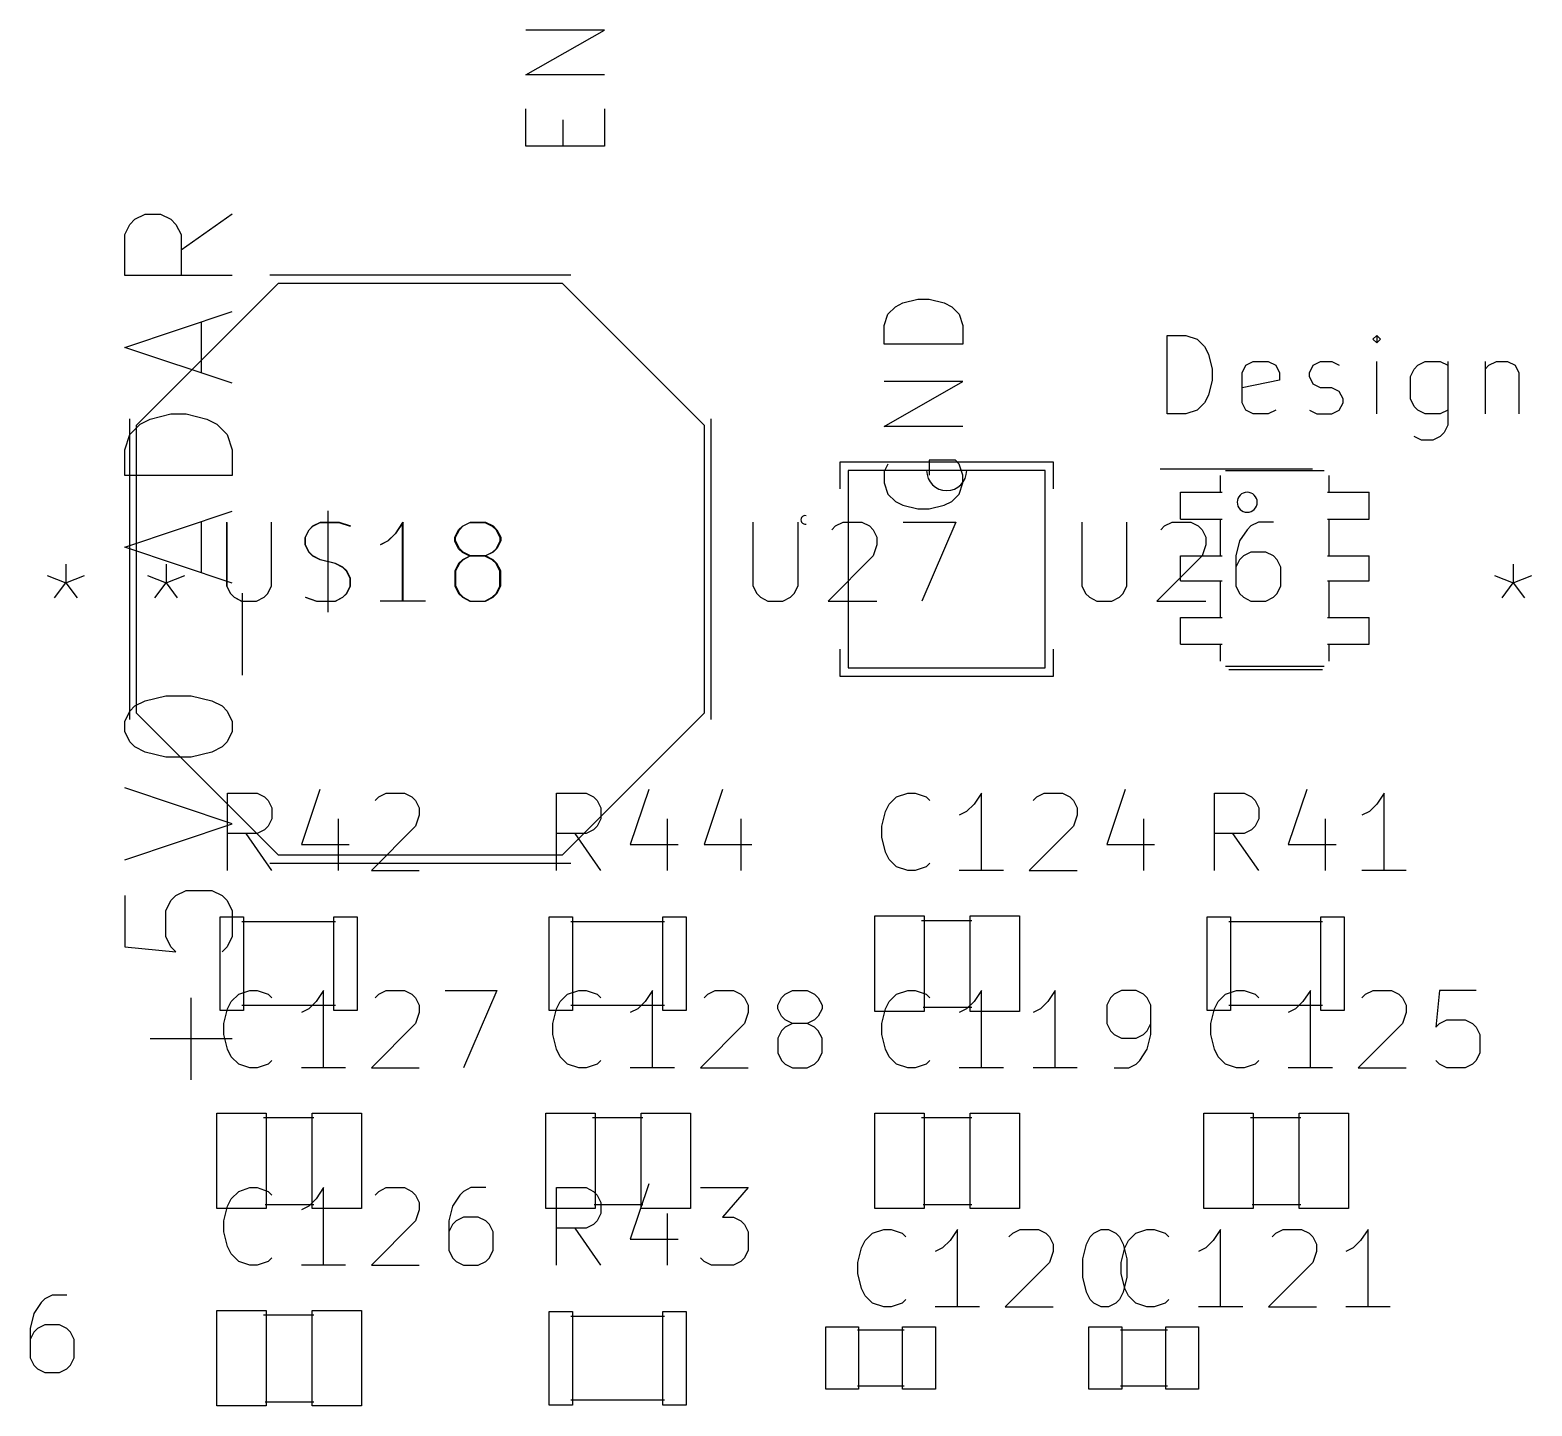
# Model space of a CAD drawing. Header units: millimetres. Extents: x 0 to 280, y 0 to 300.
# Drawn here: x 129.07 to 151.9, y 79.28 to 100.2 of the extents above; entities that cross this region are included whole.
import ezdxf

# ---------------------------------------------------------------- set-up
doc = ezdxf.new("R2010")
doc.units = ezdxf.units.MM
doc.layers.add('F.Fab', color=9, linetype='CONTINUOUS', true_color=0xafafaf)
doc.layers.add('F.Silkscreen', color=41, linetype='CONTINUOUS', true_color=0xf2eda1)

msp = doc.modelspace()

# ---------------------------------------------------------------- linework, layer by layer
at = {"layer": 'F.Fab', "linetype": 'CONTINUOUS'}
for p, q in [((136.601544, 99.513388), (137.797544, 100.196817)), ((137.797544, 100.196817), (136.601544, 100.196817)), ((137.797544, 99.513388), (136.601544, 99.513388)), ((136.601544, 98.431293), (136.601544, 99.000817)), ((137.797544, 99.000817), (137.797544, 98.431293)), ((137.171068, 98.431293), (137.171068, 98.82996)), ((137.797544, 98.431293), (136.601544, 98.431293)), ((130.58455, 97.241232), (130.662444, 97.319125)), ((130.662444, 97.319125), (130.81823, 97.397018)), ((130.81823, 97.397018), (131.05191, 97.397018)), ((131.05191, 97.397018), (131.207697, 97.319125)), ((131.207697, 97.319125), (131.28559, 97.241232)), ((132.142417, 97.397018), (131.363484, 96.851765)), ((130.506657, 97.085445), (130.58455, 97.241232)), ((130.506657, 96.462298), (130.506657, 97.085445)), ((131.28559, 97.241232), (131.363484, 97.085445)), ((131.363484, 97.085445), (131.363484, 96.462298)), ((132.142417, 96.462298), (130.506657, 96.462298)), ((132.841, 96.3434), (130.682, 94.1844)), ((137.159, 96.3434), (132.841, 96.3434)), ((139.318, 94.1844), (137.159, 96.3434)), ((130.506657, 95.371792), (132.142417, 95.917045)), ((142.108496, 95.875959), (142.222401, 95.989864)), ((142.222401, 95.989864), (142.336306, 96.046817)), ((142.336306, 96.046817), (142.564115, 96.103769)), ((142.564115, 96.103769), (142.734972, 96.103769)), ((142.734972, 96.103769), (142.962782, 96.046817)), ((142.962782, 96.046817), (143.076687, 95.989864)), ((143.076687, 95.989864), (143.190592, 95.875959)), ((131.675057, 94.982325), (131.675057, 95.761258)), ((142.051544, 95.705102), (142.108496, 95.875959)), ((142.051544, 95.42034), (142.051544, 95.705102)), ((143.190592, 95.875959), (143.247544, 95.705102)), ((143.247544, 95.705102), (143.247544, 95.42034)), ((132.142417, 94.826538), (130.506657, 95.371792)), ((143.247544, 95.42034), (142.051544, 95.42034)), ((142.051544, 94.167388), (143.247544, 94.850817)), ((143.247544, 94.850817), (142.051544, 94.850817)), ((130.740337, 94.203392), (130.896124, 94.281285)), ((130.896124, 94.281285), (131.207697, 94.359178)), ((131.207697, 94.359178), (131.441377, 94.359178)), ((131.441377, 94.359178), (131.75295, 94.281285)), ((131.75295, 94.281285), (131.908737, 94.203392)), ((130.58455, 94.047605), (130.740337, 94.203392)), ((130.682, 94.1844), (130.682, 89.8156)), ((131.908737, 94.203392), (132.064524, 94.047605)), ((139.318, 89.8156), (139.318, 94.1844)), ((143.247544, 94.167388), (142.051544, 94.167388)), ((130.506657, 93.813925), (130.58455, 94.047605)), ((132.064524, 94.047605), (132.142417, 93.813925)), ((130.506657, 93.424458), (130.506657, 93.813925)), ((132.142417, 93.813925), (132.142417, 93.424458)), ((142.108496, 93.597865), (142.051544, 93.48396)), ((143.133639, 93.654817), (142.734972, 93.654817)), ((142.734972, 93.654817), (142.734972, 93.427007)), ((143.190592, 93.597865), (143.133639, 93.654817)), ((143.247544, 93.427007), (143.190592, 93.597865)), ((132.142417, 93.424458), (130.506657, 93.424458)), ((141.5014, 93.4986), (141.5014, 90.5014)), ((142.6952, 93.4986), (141.5014, 93.4986)), ((142.051544, 93.48396), (142.051544, 93.313103)), ((143.3048, 93.4986), (142.6952, 93.4986)), ((143.247544, 93.313103), (143.247544, 93.427007)), ((144.4986, 93.4986), (143.3048, 93.4986)), ((144.4986, 90.5014), (144.4986, 93.4986)), ((147.1618, 93.1684), (147.1618, 93.4224)), ((147.238, 93.4986), (148.7366, 93.4986)), ((148.8128, 93.1684), (148.8128, 93.4224)), ((142.051544, 93.313103), (142.108496, 93.142246)), ((142.108496, 93.142246), (142.222401, 93.028341)), ((143.076687, 93.028341), (143.190592, 93.142246)), ((143.190592, 93.142246), (143.247544, 93.313103)), ((146.5522, 93.1684), (147.1618, 93.1684)), ((146.5522, 92.762), (146.5522, 93.1684)), ((147.1618, 93.1684), (147.1872, 93.1684)), ((148.7874, 93.1684), (148.8128, 93.1684)), ((148.8128, 93.1684), (149.4224, 93.1684)), ((149.4224, 92.762), (149.4224, 93.1684)), ((142.222401, 93.028341), (142.336306, 92.971388)), ((142.336306, 92.971388), (142.564115, 92.914436)), ((142.564115, 92.914436), (142.734972, 92.914436)), ((142.734972, 92.914436), (142.962782, 92.971388)), ((142.962782, 92.971388), (143.076687, 93.028341)), ((130.506657, 92.333952), (132.142417, 92.879205)), ((131.675057, 91.944485), (131.675057, 92.723418)), ((132.055849, 92.713754), (132.055849, 91.743644)), ((132.057769, 92.708861), (132.057769, 91.742451)), ((132.73994, 91.742451), (132.73994, 92.708861)), ((132.740633, 91.743644), (132.740633, 92.713754)), ((133.365264, 92.652013), (133.478959, 92.708861)), ((133.368352, 92.656689), (133.482482, 92.713754)), ((133.478959, 92.708861), (133.763198, 92.708861)), ((133.482482, 92.713754), (133.767809, 92.713754)), ((133.592655, 92.879404), (133.592655, 91.344518)), ((133.596613, 92.88495), (133.596613, 91.344186)), ((133.763198, 92.708861), (133.93374, 92.652013)), ((133.767809, 92.713754), (133.939005, 92.656689)), ((134.729607, 92.708861), (134.615911, 92.538318)), ((134.73792, 92.713754), (134.623789, 92.542558)), ((134.729607, 91.515061), (134.729607, 92.708861)), ((134.73792, 91.515382), (134.73792, 92.713754)), ((135.639168, 92.652013), (135.752863, 92.708861)), ((135.650966, 92.656689), (135.765096, 92.713754)), ((135.752863, 92.708861), (135.980254, 92.708861)), ((135.765096, 92.713754), (135.993358, 92.713754)), ((135.980254, 92.708861), (136.093949, 92.652013)), ((135.993358, 92.713754), (136.107488, 92.656689)), ((140.055849, 92.713754), (140.055849, 91.743644)), ((140.740633, 91.743644), (140.740633, 92.713754)), ((141.311286, 92.656689), (141.425417, 92.713754)), ((141.425417, 92.713754), (141.710744, 92.713754)), ((141.710744, 92.713754), (141.824874, 92.656689)), ((142.338463, 92.713754), (143.137377, 92.713754)), ((143.137377, 92.713754), (142.623789, 91.515382)), ((145.055849, 92.713754), (145.055849, 91.743644)), ((145.740633, 91.743644), (145.740633, 92.713754)), ((146.311286, 92.656689), (146.425417, 92.713754)), ((146.425417, 92.713754), (146.710744, 92.713754)), ((146.5522, 92.762), (147.1618, 92.762)), ((146.710744, 92.713754), (146.824874, 92.656689)), ((147.1618, 92.762), (147.1872, 92.762)), ((147.1618, 92.2032), (147.1618, 92.762)), ((147.73792, 92.713754), (147.623789, 92.656689)), ((147.966181, 92.713754), (147.73792, 92.713754)), ((148.7874, 92.762), (148.8128, 92.762)), ((148.8128, 92.762), (149.4224, 92.762)), ((148.8128, 92.2032), (148.8128, 92.762)), ((133.251569, 92.48147), (133.308417, 92.595166)), ((133.251569, 92.367775), (133.251569, 92.48147)), ((133.254221, 92.485493), (133.311286, 92.599624)), ((133.254221, 92.371362), (133.254221, 92.485493)), ((133.308417, 92.595166), (133.365264, 92.652013)), ((133.311286, 92.599624), (133.368352, 92.656689)), ((134.615911, 92.538318), (134.502216, 92.424623)), ((134.623789, 92.542558), (134.509659, 92.428428)), ((135.525473, 92.48147), (135.582321, 92.595166)), ((135.525473, 92.424623), (135.525473, 92.48147)), ((135.536835, 92.485493), (135.5939, 92.599624)), ((135.536835, 92.428428), (135.536835, 92.485493)), ((135.582321, 92.595166), (135.639168, 92.652013)), ((135.5939, 92.599624), (135.650966, 92.656689)), ((136.093949, 92.652013), (136.150797, 92.595166)), ((136.107488, 92.656689), (136.164554, 92.599624)), ((136.150797, 92.595166), (136.207644, 92.48147)), ((136.164554, 92.599624), (136.221619, 92.485493)), ((136.207644, 92.48147), (136.207644, 92.424623)), ((136.221619, 92.485493), (136.221619, 92.428428)), ((141.254221, 92.599624), (141.311286, 92.656689)), ((141.824874, 92.656689), (141.88194, 92.599624)), ((141.88194, 92.599624), (141.939005, 92.485493)), ((141.939005, 92.485493), (141.939005, 92.371362)), ((146.254221, 92.599624), (146.311286, 92.656689)), ((146.824874, 92.656689), (146.88194, 92.599624)), ((146.88194, 92.599624), (146.939005, 92.485493)), ((146.939005, 92.485493), (146.939005, 92.371362)), ((147.566724, 92.599624), (147.452593, 92.428428)), ((147.623789, 92.656689), (147.566724, 92.599624)), ((132.142417, 91.788698), (130.506657, 92.333952)), ((133.308417, 92.25408), (133.251569, 92.367775)), ((133.311286, 92.257232), (133.254221, 92.371362)), ((133.365264, 92.197232), (133.308417, 92.25408)), ((133.368352, 92.200166), (133.311286, 92.257232)), ((134.502216, 92.424623), (134.388521, 92.367775)), ((134.509659, 92.428428), (134.395528, 92.371362)), ((135.582321, 92.310928), (135.525473, 92.424623)), ((135.5939, 92.314297), (135.536835, 92.428428)), ((135.639168, 92.25408), (135.582321, 92.310928)), ((135.650966, 92.257232), (135.5939, 92.314297)), ((135.752863, 92.197232), (135.639168, 92.25408)), ((135.765096, 92.200166), (135.650966, 92.257232)), ((136.093949, 92.25408), (135.980254, 92.197232)), ((136.107488, 92.257232), (135.993358, 92.200166)), ((136.150797, 92.310928), (136.093949, 92.25408)), ((136.164554, 92.314297), (136.107488, 92.257232)), ((136.207644, 92.424623), (136.150797, 92.310928)), ((136.221619, 92.428428), (136.164554, 92.314297)), ((141.939005, 92.371362), (141.88194, 92.200166)), ((146.939005, 92.371362), (146.88194, 92.200166)), ((147.452593, 92.428428), (147.395528, 92.200166)), ((147.623789, 92.257232), (147.509659, 92.200166)), ((147.852051, 92.257232), (147.623789, 92.257232)), ((147.966181, 92.200166), (147.852051, 92.257232)), ((131.136111, 92.073861), (131.136111, 91.789623)), ((131.136111, 92.073861), (131.136111, 91.789623)), ((133.478959, 92.140385), (133.365264, 92.197232)), ((133.482482, 92.143101), (133.368352, 92.200166)), ((133.70635, 92.083537), (133.478959, 92.140385)), ((133.710744, 92.086036), (133.482482, 92.143101)), ((133.820045, 92.026689), (133.70635, 92.083537)), ((133.824874, 92.02897), (133.710744, 92.086036)), ((133.876893, 91.969842), (133.820045, 92.026689)), ((133.88194, 91.971905), (133.824874, 92.02897)), ((135.582321, 92.083537), (135.525473, 91.969842)), ((135.5939, 92.086036), (135.536835, 91.971905)), ((135.639168, 92.140385), (135.582321, 92.083537)), ((135.650966, 92.143101), (135.5939, 92.086036)), ((135.752863, 92.197232), (135.639168, 92.140385)), ((135.765096, 92.200166), (135.650966, 92.143101)), ((135.980254, 92.197232), (135.752863, 92.197232)), ((135.993358, 92.200166), (135.765096, 92.200166)), ((136.093949, 92.140385), (135.980254, 92.197232)), ((136.107488, 92.143101), (135.993358, 92.200166)), ((136.150797, 92.083537), (136.093949, 92.140385)), ((136.164554, 92.086036), (136.107488, 92.143101)), ((136.207644, 91.969842), (136.150797, 92.083537)), ((136.221619, 91.971905), (136.164554, 92.086036)), ((141.88194, 92.200166), (141.197156, 91.515382)), ((146.88194, 92.200166), (146.197156, 91.515382)), ((146.5522, 92.2032), (147.1618, 92.2032)), ((146.5522, 91.8222), (146.5522, 92.2032)), ((147.1618, 92.2032), (147.1872, 92.2032)), ((147.395528, 92.200166), (147.395528, 91.743644)), ((147.452593, 92.143101), (147.395528, 92.02897)), ((147.509659, 92.200166), (147.452593, 92.143101)), ((148.023247, 92.143101), (147.966181, 92.200166)), ((148.080312, 92.02897), (148.023247, 92.143101)), ((148.080312, 91.743644), (148.080312, 92.02897)), ((148.7874, 92.2032), (148.8128, 92.2032)), ((148.8128, 92.2032), (149.4224, 92.2032)), ((149.4224, 91.8222), (149.4224, 92.2032)), ((130.851873, 91.903318), (131.136111, 91.789623)), ((130.851873, 91.903318), (131.136111, 91.789623)), ((130.965569, 91.562232), (131.136111, 91.789623)), ((130.965569, 91.562232), (131.136111, 91.789623)), ((131.136111, 91.789623), (131.42035, 91.903318)), ((131.136111, 91.789623), (131.42035, 91.903318)), ((131.136111, 91.789623), (131.306654, 91.562232)), ((131.136111, 91.789623), (131.306654, 91.562232)), ((133.93374, 91.856147), (133.876893, 91.969842)), ((133.939005, 91.857774), (133.88194, 91.971905)), ((133.93374, 91.742451), (133.93374, 91.856147)), ((133.939005, 91.743644), (133.939005, 91.857774)), ((135.525473, 91.969842), (135.525473, 91.742451)), ((135.536835, 91.971905), (135.536835, 91.743644)), ((136.207644, 91.742451), (136.207644, 91.969842)), ((136.221619, 91.743644), (136.221619, 91.971905)), ((146.5522, 91.8222), (147.1618, 91.8222)), ((147.1618, 91.8222), (147.1872, 91.8222)), ((147.1618, 91.2634), (147.1618, 91.8222)), ((148.7874, 91.8222), (148.8128, 91.8222)), ((148.8128, 91.8222), (149.4224, 91.8222)), ((148.8128, 91.2634), (148.8128, 91.8222)), ((132.055849, 91.743644), (132.112915, 91.629513)), ((132.057769, 91.742451), (132.114616, 91.628756)), ((132.112915, 91.629513), (132.16998, 91.572448)), ((132.114616, 91.628756), (132.171464, 91.571909)), ((132.16998, 91.572448), (132.284111, 91.515382)), ((132.171464, 91.571909), (132.285159, 91.515061)), ((132.298204, 90.386619), (132.298204, 91.632912)), ((132.512372, 91.515382), (132.626503, 91.572448)), ((132.51255, 91.515061), (132.626245, 91.571909)), ((132.626245, 91.571909), (132.683092, 91.628756)), ((132.626503, 91.572448), (132.683568, 91.629513)), ((132.683092, 91.628756), (132.73994, 91.742451)), ((132.683568, 91.629513), (132.740633, 91.743644)), ((133.251569, 91.571909), (133.422112, 91.515061)), ((133.254221, 91.572448), (133.425417, 91.515382)), ((133.70635, 91.515061), (133.820045, 91.571909)), ((133.710744, 91.515382), (133.824874, 91.572448)), ((133.820045, 91.571909), (133.876893, 91.628756)), ((133.824874, 91.572448), (133.88194, 91.629513)), ((133.876893, 91.628756), (133.93374, 91.742451)), ((133.88194, 91.629513), (133.939005, 91.743644)), ((135.525473, 91.742451), (135.582321, 91.628756)), ((135.536835, 91.743644), (135.5939, 91.629513)), ((135.582321, 91.628756), (135.639168, 91.571909)), ((135.5939, 91.629513), (135.650966, 91.572448)), ((135.639168, 91.571909), (135.752863, 91.515061)), ((135.650966, 91.572448), (135.765096, 91.515382)), ((135.980254, 91.515061), (136.093949, 91.571909)), ((135.993358, 91.515382), (136.107488, 91.572448)), ((136.093949, 91.571909), (136.150797, 91.628756)), ((136.107488, 91.572448), (136.164554, 91.629513)), ((136.150797, 91.628756), (136.207644, 91.742451)), ((136.164554, 91.629513), (136.221619, 91.743644)), ((140.055849, 91.743644), (140.112915, 91.629513)), ((140.112915, 91.629513), (140.16998, 91.572448)), ((140.16998, 91.572448), (140.284111, 91.515382)), ((140.512372, 91.515382), (140.626503, 91.572448)), ((140.626503, 91.572448), (140.683568, 91.629513)), ((140.683568, 91.629513), (140.740633, 91.743644)), ((145.055849, 91.743644), (145.112915, 91.629513)), ((145.112915, 91.629513), (145.16998, 91.572448)), ((145.16998, 91.572448), (145.284111, 91.515382)), ((145.512372, 91.515382), (145.626503, 91.572448)), ((145.626503, 91.572448), (145.683568, 91.629513)), ((145.683568, 91.629513), (145.740633, 91.743644)), ((147.395528, 91.743644), (147.452593, 91.629513)), ((147.452593, 91.629513), (147.509659, 91.572448)), ((147.509659, 91.572448), (147.623789, 91.515382)), ((147.852051, 91.515382), (147.966181, 91.572448)), ((147.966181, 91.572448), (148.023247, 91.629513)), ((148.023247, 91.629513), (148.080312, 91.743644)), ((132.284111, 91.515382), (132.512372, 91.515382)), ((132.285159, 91.515061), (132.51255, 91.515061)), ((133.422112, 91.515061), (133.70635, 91.515061)), ((133.425417, 91.515382), (133.710744, 91.515382)), ((135.070692, 91.515061), (134.388521, 91.515061)), ((135.080312, 91.515382), (134.395528, 91.515382)), ((135.752863, 91.515061), (135.980254, 91.515061)), ((135.765096, 91.515382), (135.993358, 91.515382)), ((140.284111, 91.515382), (140.512372, 91.515382)), ((141.197156, 91.515382), (141.939005, 91.515382)), ((145.284111, 91.515382), (145.512372, 91.515382)), ((146.197156, 91.515382), (146.939005, 91.515382)), ((147.623789, 91.515382), (147.852051, 91.515382)), ((146.5522, 91.2634), (147.1618, 91.2634)), ((146.5522, 90.857), (146.5522, 91.2634)), ((147.1618, 91.2634), (147.1872, 91.2634)), ((148.7874, 91.2634), (148.8128, 91.2634)), ((148.8128, 91.2634), (149.4224, 91.2634)), ((149.4224, 90.857), (149.4224, 91.2634)), ((146.5522, 90.857), (147.1618, 90.857)), ((147.1618, 90.857), (147.1872, 90.857)), ((147.1618, 90.603), (147.1618, 90.857)), ((148.7874, 90.857), (148.8128, 90.857)), ((148.8128, 90.857), (149.4224, 90.857)), ((148.8128, 90.603), (148.8128, 90.857)), ((141.5014, 90.5014), (144.4986, 90.5014)), ((147.238, 90.5268), (148.7366, 90.5268)), ((130.662444, 89.919258), (130.81823, 89.997152)), ((130.81823, 89.997152), (131.129804, 90.075045)), ((131.129804, 90.075045), (131.51927, 90.075045)), ((131.51927, 90.075045), (131.830844, 89.997152)), ((131.830844, 89.997152), (131.98663, 89.919258)), ((130.506657, 89.685578), (130.58455, 89.841365)), ((130.58455, 89.841365), (130.662444, 89.919258)), ((130.682, 89.8156), (132.841, 87.6566)), ((131.98663, 89.919258), (132.064524, 89.841365)), ((132.064524, 89.841365), (132.142417, 89.685578)), ((137.159, 87.6566), (139.318, 89.8156)), ((130.506657, 89.529792), (130.506657, 89.685578)), ((130.58455, 89.374005), (130.506657, 89.529792)), ((132.142417, 89.529792), (132.064524, 89.374005)), ((132.142417, 89.685578), (132.142417, 89.529792)), ((130.662444, 89.296112), (130.58455, 89.374005)), ((130.81823, 89.218218), (130.662444, 89.296112)), ((131.98663, 89.296112), (131.830844, 89.218218)), ((132.064524, 89.374005), (131.98663, 89.296112)), ((131.129804, 89.140325), (130.81823, 89.218218)), ((131.51927, 89.140325), (131.129804, 89.140325)), ((131.830844, 89.218218), (131.51927, 89.140325)), ((132.142417, 88.127712), (130.506657, 88.672965)), ((130.506657, 87.582458), (132.142417, 88.127712)), ((132.841, 87.6566), (137.159, 87.6566)), ((130.506657, 87.037205), (130.506657, 86.258271)), ((131.207697, 86.959311), (131.28559, 87.037205)), ((131.28559, 87.037205), (131.441377, 87.115098)), ((131.441377, 87.115098), (131.830844, 87.115098)), ((131.830844, 87.115098), (131.98663, 87.037205)), ((131.98663, 87.037205), (132.064524, 86.959311)), ((131.129804, 86.803525), (131.207697, 86.959311)), ((131.129804, 86.414058), (131.129804, 86.803525)), ((132.064524, 86.959311), (132.142417, 86.803525)), ((132.142417, 86.803525), (132.142417, 86.414058)), ((131.9586, 85.2888), (131.9586, 86.7112)), ((131.9586, 86.7112), (132.3142, 86.7112)), ((133.7112, 86.635), (132.2888, 86.635)), ((132.3142, 86.7112), (132.3142, 85.2888)), ((133.6858, 85.2888), (133.6858, 86.7112)), ((133.6858, 86.7112), (134.0414, 86.7112)), ((134.0414, 86.7112), (134.0414, 85.2888)), ((136.9586, 85.2888), (136.9586, 86.7112)), ((136.9586, 86.7112), (137.3142, 86.7112)), ((138.7112, 86.635), (137.2888, 86.635)), ((137.3142, 86.7112), (137.3142, 85.2888)), ((138.6858, 85.2888), (138.6858, 86.7112)), ((138.6858, 86.7112), (139.0414, 86.7112)), ((139.0414, 86.7112), (139.0414, 85.2888)), ((141.9078, 85.2761), (141.9078, 86.7262)), ((141.9078, 86.7262), (142.6579, 86.7262)), ((142.619, 86.66), (143.381, 86.66)), ((142.6579, 86.7262), (142.6579, 85.2761)), ((143.3556, 85.2761), (143.3556, 86.7262)), ((143.3556, 86.7262), (144.1057, 86.7262)), ((144.1057, 86.7262), (144.1057, 85.2761)), ((146.9586, 85.2888), (146.9586, 86.7112)), ((146.9586, 86.7112), (147.3142, 86.7112)), ((148.7112, 86.635), (147.2888, 86.635)), ((147.3142, 86.7112), (147.3142, 85.2888)), ((148.6858, 85.2888), (148.6858, 86.7112)), ((148.6858, 86.7112), (149.0414, 86.7112)), ((149.0414, 86.7112), (149.0414, 85.2888)), ((131.207697, 86.258271), (131.129804, 86.414058)), ((132.142417, 86.414058), (132.064524, 86.258271)), ((130.506657, 86.258271), (131.28559, 86.180378)), ((131.28559, 86.180378), (131.207697, 86.258271)), ((132.064524, 86.258271), (131.98663, 86.180378)), ((131.51927, 84.233044), (131.51927, 85.479338)), ((132.3142, 85.2888), (131.9586, 85.2888)), ((133.7112, 85.365), (132.2888, 85.365)), ((134.0414, 85.2888), (133.6858, 85.2888)), ((137.3142, 85.2888), (136.9586, 85.2888)), ((138.7112, 85.365), (137.2888, 85.365)), ((139.0414, 85.2888), (138.6858, 85.2888)), ((142.6579, 85.2761), (141.9078, 85.2761)), ((142.644, 85.34), (143.381, 85.34)), ((144.1057, 85.2761), (143.3556, 85.2761)), ((147.3142, 85.2888), (146.9586, 85.2888)), ((148.7112, 85.365), (147.2888, 85.365)), ((149.0414, 85.2888), (148.6858, 85.2888)), ((132.142417, 84.856191), (130.896124, 84.856191)), ((131.9078, 82.2761), (131.9078, 83.7262)), ((131.9078, 83.7262), (132.6579, 83.7262)), ((132.619, 83.66), (133.381, 83.66)), ((132.6579, 83.7262), (132.6579, 82.2761)), ((133.3556, 82.2761), (133.3556, 83.7262)), ((133.3556, 83.7262), (134.1057, 83.7262)), ((134.1057, 83.7262), (134.1057, 82.2761)), ((136.9078, 82.2761), (136.9078, 83.7262)), ((136.9078, 83.7262), (137.6579, 83.7262)), ((137.619, 83.66), (138.381, 83.66)), ((137.6579, 83.7262), (137.6579, 82.2761)), ((138.3556, 82.2761), (138.3556, 83.7262)), ((138.3556, 83.7262), (139.1057, 83.7262)), ((139.1057, 83.7262), (139.1057, 82.2761)), ((141.9078, 82.2761), (141.9078, 83.7262)), ((141.9078, 83.7262), (142.6579, 83.7262)), ((142.619, 83.66), (143.381, 83.66)), ((142.6579, 83.7262), (142.6579, 82.2761)), ((143.3556, 82.2761), (143.3556, 83.7262)), ((143.3556, 83.7262), (144.1057, 83.7262)), ((144.1057, 83.7262), (144.1057, 82.2761)), ((146.9078, 82.2761), (146.9078, 83.7262)), ((146.9078, 83.7262), (147.6579, 83.7262)), ((147.619, 83.66), (148.381, 83.66)), ((147.6579, 83.7262), (147.6579, 82.2761)), ((148.3556, 82.2761), (148.3556, 83.7262)), ((148.3556, 83.7262), (149.1057, 83.7262)), ((149.1057, 83.7262), (149.1057, 82.2761)), ((132.6579, 82.2761), (131.9078, 82.2761)), ((132.644, 82.34), (133.381, 82.34)), ((134.1057, 82.2761), (133.3556, 82.2761)), ((137.6579, 82.2761), (136.9078, 82.2761)), ((137.644, 82.34), (138.381, 82.34)), ((139.1057, 82.2761), (138.3556, 82.2761)), ((142.6579, 82.2761), (141.9078, 82.2761)), ((142.644, 82.34), (143.381, 82.34)), ((144.1057, 82.2761), (143.3556, 82.2761)), ((147.6579, 82.2761), (146.9078, 82.2761)), ((147.644, 82.34), (148.381, 82.34)), ((149.1057, 82.2761), (148.3556, 82.2761)), ((131.9078, 79.2761), (131.9078, 80.7262)), ((131.9078, 80.7262), (132.6579, 80.7262)), ((132.619, 80.66), (133.381, 80.66)), ((132.6579, 80.7262), (132.6579, 79.2761)), ((133.3556, 79.2761), (133.3556, 80.7262)), ((133.3556, 80.7262), (134.1057, 80.7262)), ((134.1057, 80.7262), (134.1057, 79.2761)), ((136.9586, 79.2888), (136.9586, 80.7112)), ((136.9586, 80.7112), (137.3142, 80.7112)), ((138.7112, 80.635), (137.2888, 80.635)), ((137.3142, 80.7112), (137.3142, 79.2888)), ((138.6858, 79.2888), (138.6858, 80.7112)), ((138.6858, 80.7112), (139.0414, 80.7112)), ((139.0414, 80.7112), (139.0414, 79.2888)), ((141.1618, 79.5301), (141.1618, 80.4801)), ((141.1618, 80.4801), (141.6619, 80.4801)), ((141.644, 80.432), (142.356, 80.432)), ((141.6619, 80.4801), (141.6619, 79.5301)), ((142.3302, 79.5301), (142.3302, 80.4801)), ((142.3302, 80.4801), (142.8303, 80.4801)), ((142.8303, 80.4801), (142.8303, 79.5301)), ((145.1618, 79.5301), (145.1618, 80.4801)), ((145.1618, 80.4801), (145.6619, 80.4801)), ((145.644, 80.432), (146.356, 80.432)), ((145.6619, 80.4801), (145.6619, 79.5301)), ((146.3302, 79.5301), (146.3302, 80.4801)), ((146.3302, 80.4801), (146.8303, 80.4801)), ((146.8303, 80.4801), (146.8303, 79.5301)), ((141.6619, 79.5301), (141.1618, 79.5301)), ((141.644, 79.581), (142.356, 79.581)), ((142.8303, 79.5301), (142.3302, 79.5301)), ((145.6619, 79.5301), (145.1618, 79.5301)), ((145.644, 79.581), (146.356, 79.581)), ((146.8303, 79.5301), (146.3302, 79.5301)), ((132.6579, 79.2761), (131.9078, 79.2761)), ((132.644, 79.34), (133.381, 79.34)), ((134.1057, 79.2761), (133.3556, 79.2761)), ((137.3142, 79.2888), (136.9586, 79.2888)), ((138.7112, 79.365), (137.2888, 79.365)), ((139.0414, 79.2888), (138.6858, 79.2888))]:
    msp.add_line(p, q, dxfattribs=at)
at = {"layer": 'F.Fab'}
for centre, radius, start, end in [((143, 93.4986), 0.3048, -180, 0), ((147.5682, 93.016), 0.1524, 0, 180), ((147.5682, 93.016), 0.1524, -180, 0)]:
    msp.add_arc(centre, radius, start, end, dxfattribs=at)
at = {"layer": 'F.Silkscreen', "linetype": 'CONTINUOUS'}
for p, q in [((137.286, 96.4704), (132.714, 96.4704)), ((146.353169, 94.359861), (146.353169, 95.553661)), ((146.353169, 95.553661), (146.637407, 95.553661)), ((146.637407, 95.553661), (146.80795, 95.496813)), ((146.80795, 95.496813), (146.921645, 95.383118)), ((149.536636, 95.553661), (149.479788, 95.496813)), ((149.479788, 95.496813), (149.536636, 95.439966)), ((149.593483, 95.496813), (149.536636, 95.553661)), ((149.536636, 95.553661), (149.536636, 95.439966)), ((149.536636, 95.439966), (149.593483, 95.496813)), ((146.921645, 95.383118), (146.978492, 95.269423)), ((146.978492, 95.269423), (147.03534, 95.042032)), ((147.03534, 95.042032), (147.03534, 94.871489)), ((147.490121, 94.985185), (147.546969, 95.09888)), ((147.490121, 94.530404), (147.490121, 94.985185)), ((147.546969, 95.09888), (147.660664, 95.155728)), ((147.660664, 95.155728), (147.888054, 95.155728)), ((147.888054, 95.155728), (148.00175, 95.09888)), ((148.00175, 95.09888), (148.058597, 94.985185)), ((148.058597, 94.985185), (148.058597, 94.871489)), ((148.513378, 94.985185), (148.570226, 95.09888)), ((148.513378, 94.928337), (148.513378, 94.985185)), ((148.570226, 95.09888), (148.683921, 95.155728)), ((148.683921, 95.155728), (148.854464, 95.155728)), ((148.854464, 95.155728), (148.968159, 95.09888)), ((149.536636, 94.359861), (149.536636, 95.155728)), ((150.048264, 94.928337), (150.105112, 95.042032)), ((150.105112, 95.042032), (150.161959, 95.09888)), ((150.161959, 95.09888), (150.275654, 95.155728)), ((150.275654, 95.155728), (150.503045, 95.155728)), ((150.503045, 95.155728), (150.61674, 95.09888)), ((150.61674, 95.155728), (150.61674, 94.189318)), ((151.185217, 95.155728), (151.185217, 94.359861)), ((151.185217, 95.042032), (151.242064, 95.09888)), ((151.242064, 95.09888), (151.355759, 95.155728)), ((151.355759, 95.155728), (151.526302, 95.155728)), ((151.526302, 95.155728), (151.639998, 95.09888)), ((151.639998, 95.09888), (151.696845, 94.985185)), ((151.696845, 94.985185), (151.696845, 94.359861)), ((147.03534, 94.871489), (146.978492, 94.644099)), ((148.058597, 94.871489), (147.490121, 94.757794)), ((148.570226, 94.814642), (148.513378, 94.928337)), ((148.683921, 94.757794), (148.570226, 94.814642)), ((148.854464, 94.757794), (148.683921, 94.757794)), ((148.968159, 94.700947), (148.854464, 94.757794)), ((150.048264, 94.587251), (150.048264, 94.928337)), ((146.921645, 94.530404), (146.80795, 94.416709)), ((146.978492, 94.644099), (146.921645, 94.530404)), ((147.546969, 94.416709), (147.490121, 94.530404)), ((149.025007, 94.587251), (148.968159, 94.700947)), ((148.968159, 94.416709), (149.025007, 94.530404)), ((149.025007, 94.530404), (149.025007, 94.587251)), ((150.105112, 94.473556), (150.048264, 94.587251)), ((130.5804, 94.286), (130.5804, 89.714)), ((139.4196, 89.714), (139.4196, 94.286)), ((146.637407, 94.359861), (146.353169, 94.359861)), ((146.80795, 94.416709), (146.637407, 94.359861)), ((147.660664, 94.359861), (147.546969, 94.416709)), ((147.888054, 94.359861), (147.660664, 94.359861)), ((148.00175, 94.416709), (147.888054, 94.359861)), ((148.513378, 94.416709), (148.627073, 94.359861)), ((148.627073, 94.359861), (148.854464, 94.359861)), ((148.854464, 94.359861), (148.968159, 94.416709)), ((150.161959, 94.416709), (150.105112, 94.473556)), ((150.275654, 94.359861), (150.161959, 94.416709)), ((150.503045, 94.359861), (150.275654, 94.359861)), ((150.61674, 94.416709), (150.503045, 94.359861)), ((150.559893, 94.075623), (150.503045, 94.018775)), ((150.61674, 94.189318), (150.559893, 94.075623)), ((150.218807, 93.961928), (150.105112, 94.018775)), ((150.38935, 93.961928), (150.218807, 93.961928)), ((150.503045, 94.018775), (150.38935, 93.961928)), ((141.3744, 93.6256), (141.3744, 93.2192)), ((144.6256, 93.6256), (141.3744, 93.6256)), ((144.6256, 93.2192), (144.6256, 93.6256)), ((146.2474, 93.524), (148.5588, 93.524)), ((129.612111, 92.073861), (129.612111, 91.789623)), ((129.612111, 92.073861), (129.612111, 91.789623)), ((151.612111, 92.073861), (151.612111, 91.789623)), ((151.612111, 92.073861), (151.612111, 91.789623)), ((129.327873, 91.903318), (129.612111, 91.789623)), ((129.327873, 91.903318), (129.612111, 91.789623)), ((129.441569, 91.562232), (129.612111, 91.789623)), ((129.441569, 91.562232), (129.612111, 91.789623)), ((129.612111, 91.789623), (129.89635, 91.903318)), ((129.612111, 91.789623), (129.89635, 91.903318)), ((129.612111, 91.789623), (129.782654, 91.562232)), ((129.612111, 91.789623), (129.782654, 91.562232)), ((151.327873, 91.903318), (151.612111, 91.789623)), ((151.327873, 91.903318), (151.612111, 91.789623)), ((151.441569, 91.562232), (151.612111, 91.789623)), ((151.441569, 91.562232), (151.612111, 91.789623)), ((151.612111, 91.789623), (151.89635, 91.903318)), ((151.612111, 91.789623), (151.89635, 91.903318)), ((151.612111, 91.789623), (151.782654, 91.562232)), ((151.612111, 91.789623), (151.782654, 91.562232)), ((141.3744, 90.7808), (141.3744, 90.3744)), ((144.6256, 90.3744), (144.6256, 90.7808)), ((147.2888, 90.476), (148.7112, 90.476)), ((141.3744, 90.3744), (144.6256, 90.3744)), ((132.071619, 87.418844), (132.071619, 88.595372)), ((132.071619, 88.595372), (132.51982, 88.595372)), ((132.51982, 88.595372), (132.631871, 88.539347)), ((133.472248, 88.651398), (133.192122, 87.81102)), ((134.36865, 88.539347), (134.480701, 88.595372)), ((134.480701, 88.595372), (134.760826, 88.595372)), ((134.760826, 88.595372), (134.872877, 88.539347)), ((137.071619, 87.418844), (137.071619, 88.595372)), ((137.071619, 88.595372), (137.51982, 88.595372)), ((137.51982, 88.595372), (137.631871, 88.539347)), ((138.472248, 88.651398), (138.192122, 87.81102)), ((139.592751, 88.651398), (139.312625, 87.81102)), ((142.239695, 88.539347), (142.40777, 88.595372)), ((142.40777, 88.595372), (142.51982, 88.595372)), ((142.51982, 88.595372), (142.687896, 88.539347)), ((143.528273, 88.595372), (143.416223, 88.427297)), ((143.528273, 87.418844), (143.528273, 88.595372)), ((144.36865, 88.539347), (144.480701, 88.595372)), ((144.480701, 88.595372), (144.760826, 88.595372)), ((144.760826, 88.595372), (144.872877, 88.539347)), ((145.713254, 88.651398), (145.433128, 87.81102)), ((147.071619, 87.418844), (147.071619, 88.595372)), ((147.071619, 88.595372), (147.51982, 88.595372)), ((147.51982, 88.595372), (147.631871, 88.539347)), ((148.472248, 88.651398), (148.192122, 87.81102)), ((149.648776, 88.595372), (149.536726, 88.427297)), ((149.648776, 87.418844), (149.648776, 88.595372)), ((132.631871, 88.539347), (132.687896, 88.483322)), ((132.687896, 88.483322), (132.743921, 88.371272)), ((132.743921, 88.371272), (132.743921, 88.203196)), ((134.312625, 88.483322), (134.36865, 88.539347)), ((134.872877, 88.539347), (134.928902, 88.483322)), ((134.928902, 88.483322), (134.984927, 88.371272)), ((134.984927, 88.371272), (134.984927, 88.259222)), ((137.631871, 88.539347), (137.687896, 88.483322)), ((137.687896, 88.483322), (137.743921, 88.371272)), ((137.743921, 88.371272), (137.743921, 88.203196)), ((142.071619, 88.315247), (142.127644, 88.427297)), ((142.127644, 88.427297), (142.239695, 88.539347)), ((142.687896, 88.539347), (142.743921, 88.483322)), ((143.416223, 88.427297), (143.304172, 88.315247)), ((144.312625, 88.483322), (144.36865, 88.539347)), ((144.872877, 88.539347), (144.928902, 88.483322)), ((144.928902, 88.483322), (144.984927, 88.371272)), ((144.984927, 88.371272), (144.984927, 88.259222)), ((147.631871, 88.539347), (147.687896, 88.483322)), ((147.687896, 88.483322), (147.743921, 88.371272)), ((147.743921, 88.371272), (147.743921, 88.203196)), ((149.536726, 88.427297), (149.424675, 88.315247)), ((132.743921, 88.203196), (132.687896, 88.091146)), ((133.752374, 88.203196), (133.752374, 87.418844)), ((134.984927, 88.259222), (134.928902, 88.091146)), ((137.743921, 88.203196), (137.687896, 88.091146)), ((138.752374, 88.203196), (138.752374, 87.418844)), ((139.872877, 88.203196), (139.872877, 87.418844)), ((142.015594, 88.091146), (142.071619, 88.315247)), ((143.304172, 88.315247), (143.192122, 88.259222)), ((144.984927, 88.259222), (144.928902, 88.091146)), ((145.99338, 88.203196), (145.99338, 87.418844)), ((147.743921, 88.203196), (147.687896, 88.091146)), ((148.752374, 88.203196), (148.752374, 87.418844)), ((149.424675, 88.315247), (149.312625, 88.259222)), ((132.51982, 87.979096), (132.071619, 87.979096)), ((132.743921, 87.418844), (132.351745, 87.979096)), ((132.631871, 88.035121), (132.51982, 87.979096)), ((132.687896, 88.091146), (132.631871, 88.035121)), ((134.928902, 88.091146), (134.2566, 87.418844)), ((137.51982, 87.979096), (137.071619, 87.979096)), ((137.743921, 87.418844), (137.351745, 87.979096)), ((137.631871, 88.035121), (137.51982, 87.979096)), ((137.687896, 88.091146), (137.631871, 88.035121)), ((142.015594, 87.923071), (142.015594, 88.091146)), ((142.071619, 87.69897), (142.015594, 87.923071)), ((144.928902, 88.091146), (144.2566, 87.418844)), ((147.51982, 87.979096), (147.071619, 87.979096)), ((147.743921, 87.418844), (147.351745, 87.979096)), ((147.631871, 88.035121), (147.51982, 87.979096)), ((147.687896, 88.091146), (147.631871, 88.035121)), ((133.192122, 87.81102), (133.920449, 87.81102)), ((138.192122, 87.81102), (138.920449, 87.81102)), ((139.312625, 87.81102), (140.040952, 87.81102)), ((142.127644, 87.58692), (142.071619, 87.69897)), ((145.433128, 87.81102), (146.161455, 87.81102)), ((148.192122, 87.81102), (148.920449, 87.81102)), ((132.714, 87.5296), (137.286, 87.5296)), ((142.239695, 87.47487), (142.127644, 87.58692)), ((142.40777, 87.418844), (142.239695, 87.47487)), ((142.687896, 87.47487), (142.51982, 87.418844)), ((142.743921, 87.530895), (142.687896, 87.47487)), ((134.2566, 87.418844), (134.984927, 87.418844)), ((142.51982, 87.418844), (142.40777, 87.418844)), ((143.864424, 87.418844), (143.192122, 87.418844)), ((144.2566, 87.418844), (144.984927, 87.418844)), ((149.984927, 87.418844), (149.312625, 87.418844)), ((132.071619, 85.315247), (132.127644, 85.427297)), ((132.127644, 85.427297), (132.239695, 85.539347)), ((132.239695, 85.539347), (132.40777, 85.595372)), ((132.40777, 85.595372), (132.51982, 85.595372)), ((132.51982, 85.595372), (132.687896, 85.539347)), ((132.687896, 85.539347), (132.743921, 85.483322)), ((133.416223, 85.427297), (133.304172, 85.315247)), ((133.528273, 85.595372), (133.416223, 85.427297)), ((133.528273, 84.418844), (133.528273, 85.595372)), ((134.312625, 85.483322), (134.36865, 85.539347)), ((134.36865, 85.539347), (134.480701, 85.595372)), ((134.480701, 85.595372), (134.760826, 85.595372)), ((134.760826, 85.595372), (134.872877, 85.539347)), ((134.872877, 85.539347), (134.928902, 85.483322)), ((134.928902, 85.483322), (134.984927, 85.371272)), ((135.377103, 85.595372), (136.161455, 85.595372)), ((136.161455, 85.595372), (135.657229, 84.418844)), ((137.071619, 85.315247), (137.127644, 85.427297)), ((137.127644, 85.427297), (137.239695, 85.539347)), ((137.239695, 85.539347), (137.40777, 85.595372)), ((137.40777, 85.595372), (137.51982, 85.595372)), ((137.51982, 85.595372), (137.687896, 85.539347)), ((137.687896, 85.539347), (137.743921, 85.483322)), ((138.416223, 85.427297), (138.304172, 85.315247)), ((138.528273, 85.595372), (138.416223, 85.427297)), ((138.528273, 84.418844), (138.528273, 85.595372)), ((139.312625, 85.483322), (139.36865, 85.539347)), ((139.36865, 85.539347), (139.480701, 85.595372)), ((139.480701, 85.595372), (139.760826, 85.595372)), ((139.760826, 85.595372), (139.872877, 85.539347)), ((139.872877, 85.539347), (139.928902, 85.483322)), ((139.928902, 85.483322), (139.984927, 85.371272)), ((140.433128, 85.371272), (140.489153, 85.483322)), ((140.489153, 85.483322), (140.545178, 85.539347)), ((140.545178, 85.539347), (140.657229, 85.595372)), ((140.657229, 85.595372), (140.881329, 85.595372)), ((140.881329, 85.595372), (140.99338, 85.539347)), ((140.99338, 85.539347), (141.049405, 85.483322)), ((141.049405, 85.483322), (141.10543, 85.371272)), ((142.071619, 85.315247), (142.127644, 85.427297)), ((142.127644, 85.427297), (142.239695, 85.539347)), ((142.239695, 85.539347), (142.40777, 85.595372)), ((142.40777, 85.595372), (142.51982, 85.595372)), ((142.51982, 85.595372), (142.687896, 85.539347)), ((142.687896, 85.539347), (142.743921, 85.483322)), ((143.416223, 85.427297), (143.304172, 85.315247)), ((143.528273, 85.595372), (143.416223, 85.427297)), ((143.528273, 84.418844), (143.528273, 85.595372)), ((144.536726, 85.427297), (144.424675, 85.315247)), ((144.648776, 85.595372), (144.536726, 85.427297)), ((144.648776, 84.418844), (144.648776, 85.595372)), ((145.489153, 85.483322), (145.433128, 85.371272)), ((145.545178, 85.539347), (145.489153, 85.483322)), ((145.657229, 85.595372), (145.545178, 85.539347)), ((145.881329, 85.595372), (145.657229, 85.595372)), ((145.99338, 85.539347), (145.881329, 85.595372)), ((146.049405, 85.483322), (145.99338, 85.539347)), ((146.10543, 85.371272), (146.049405, 85.483322)), ((147.071619, 85.315247), (147.127644, 85.427297)), ((147.127644, 85.427297), (147.239695, 85.539347)), ((147.239695, 85.539347), (147.40777, 85.595372)), ((147.40777, 85.595372), (147.51982, 85.595372)), ((147.51982, 85.595372), (147.687896, 85.539347)), ((147.687896, 85.539347), (147.743921, 85.483322)), ((148.416223, 85.427297), (148.304172, 85.315247)), ((148.528273, 85.595372), (148.416223, 85.427297)), ((148.528273, 84.418844), (148.528273, 85.595372)), ((149.312625, 85.483322), (149.36865, 85.539347)), ((149.36865, 85.539347), (149.480701, 85.595372)), ((149.480701, 85.595372), (149.760826, 85.595372)), ((149.760826, 85.595372), (149.872877, 85.539347)), ((149.872877, 85.539347), (149.928902, 85.483322)), ((149.928902, 85.483322), (149.984927, 85.371272)), ((150.489153, 85.595372), (150.433128, 85.035121)), ((151.049405, 85.595372), (150.489153, 85.595372)), ((132.015594, 85.091146), (132.071619, 85.315247)), ((133.304172, 85.315247), (133.192122, 85.259222)), ((134.984927, 85.259222), (134.928902, 85.091146)), ((134.984927, 85.371272), (134.984927, 85.259222)), ((137.015594, 85.091146), (137.071619, 85.315247)), ((138.304172, 85.315247), (138.192122, 85.259222)), ((139.984927, 85.259222), (139.928902, 85.091146)), ((139.984927, 85.371272), (139.984927, 85.259222)), ((140.433128, 85.315247), (140.433128, 85.371272)), ((140.489153, 85.203196), (140.433128, 85.315247)), ((140.545178, 85.147171), (140.489153, 85.203196)), ((141.049405, 85.203196), (140.99338, 85.147171)), ((141.10543, 85.315247), (141.049405, 85.203196)), ((141.10543, 85.371272), (141.10543, 85.315247)), ((142.015594, 85.091146), (142.071619, 85.315247)), ((143.304172, 85.315247), (143.192122, 85.259222)), ((144.424675, 85.315247), (144.312625, 85.259222)), ((145.433128, 85.371272), (145.433128, 85.091146)), ((146.10543, 84.923071), (146.10543, 85.371272)), ((147.015594, 85.091146), (147.071619, 85.315247)), ((148.304172, 85.315247), (148.192122, 85.259222)), ((149.984927, 85.259222), (149.928902, 85.091146)), ((149.984927, 85.371272), (149.984927, 85.259222)), ((132.015594, 84.923071), (132.015594, 85.091146)), ((132.071619, 84.69897), (132.015594, 84.923071)), ((134.928902, 85.091146), (134.2566, 84.418844)), ((137.015594, 84.923071), (137.015594, 85.091146)), ((137.071619, 84.69897), (137.015594, 84.923071)), ((139.928902, 85.091146), (139.2566, 84.418844)), ((140.489153, 84.979096), (140.433128, 84.867046)), ((140.545178, 85.035121), (140.489153, 84.979096)), ((140.657229, 85.091146), (140.545178, 85.147171)), ((140.657229, 85.091146), (140.545178, 85.035121)), ((140.881329, 85.091146), (140.657229, 85.091146)), ((140.99338, 85.147171), (140.881329, 85.091146)), ((140.99338, 85.035121), (140.881329, 85.091146)), ((141.049405, 84.979096), (140.99338, 85.035121)), ((141.10543, 84.867046), (141.049405, 84.979096)), ((142.015594, 84.923071), (142.015594, 85.091146)), ((142.071619, 84.69897), (142.015594, 84.923071)), ((145.433128, 85.091146), (145.489153, 84.979096)), ((145.489153, 84.979096), (145.545178, 84.923071)), ((145.545178, 84.923071), (145.657229, 84.867046)), ((145.881329, 84.867046), (145.99338, 84.923071)), ((145.99338, 84.923071), (146.049405, 84.979096)), ((146.049405, 84.979096), (146.10543, 85.091146)), ((146.049405, 84.69897), (146.10543, 84.923071)), ((147.015594, 84.923071), (147.015594, 85.091146)), ((147.071619, 84.69897), (147.015594, 84.923071)), ((149.928902, 85.091146), (149.2566, 84.418844)), ((150.433128, 85.035121), (150.489153, 85.091146)), ((150.489153, 85.091146), (150.601204, 85.147171)), ((150.601204, 85.147171), (150.881329, 85.147171)), ((150.881329, 85.147171), (150.99338, 85.091146)), ((150.99338, 85.091146), (151.049405, 85.035121)), ((151.049405, 85.035121), (151.10543, 84.923071)), ((151.10543, 84.923071), (151.10543, 84.642945)), ((132.127644, 84.58692), (132.071619, 84.69897)), ((137.127644, 84.58692), (137.071619, 84.69897)), ((140.433128, 84.867046), (140.433128, 84.642945)), ((141.10543, 84.642945), (141.10543, 84.867046)), ((142.127644, 84.58692), (142.071619, 84.69897)), ((145.657229, 84.867046), (145.881329, 84.867046)), ((145.937354, 84.530895), (146.049405, 84.69897)), ((147.127644, 84.58692), (147.071619, 84.69897)), ((132.239695, 84.47487), (132.127644, 84.58692)), ((132.40777, 84.418844), (132.239695, 84.47487)), ((132.687896, 84.47487), (132.51982, 84.418844)), ((132.743921, 84.530895), (132.687896, 84.47487)), ((137.239695, 84.47487), (137.127644, 84.58692)), ((137.40777, 84.418844), (137.239695, 84.47487)), ((137.687896, 84.47487), (137.51982, 84.418844)), ((137.743921, 84.530895), (137.687896, 84.47487)), ((140.433128, 84.642945), (140.489153, 84.530895)), ((140.489153, 84.530895), (140.545178, 84.47487)), ((140.545178, 84.47487), (140.657229, 84.418844)), ((140.881329, 84.418844), (140.99338, 84.47487)), ((140.99338, 84.47487), (141.049405, 84.530895)), ((141.049405, 84.530895), (141.10543, 84.642945)), ((142.239695, 84.47487), (142.127644, 84.58692)), ((142.40777, 84.418844), (142.239695, 84.47487)), ((142.687896, 84.47487), (142.51982, 84.418844)), ((142.743921, 84.530895), (142.687896, 84.47487)), ((145.769279, 84.418844), (145.881329, 84.47487)), ((145.881329, 84.47487), (145.937354, 84.530895)), ((147.239695, 84.47487), (147.127644, 84.58692)), ((147.40777, 84.418844), (147.239695, 84.47487)), ((147.687896, 84.47487), (147.51982, 84.418844)), ((147.743921, 84.530895), (147.687896, 84.47487)), ((150.489153, 84.47487), (150.433128, 84.530895)), ((150.601204, 84.418844), (150.489153, 84.47487)), ((150.99338, 84.47487), (150.881329, 84.418844)), ((151.049405, 84.530895), (150.99338, 84.47487)), ((151.10543, 84.642945), (151.049405, 84.530895)), ((132.51982, 84.418844), (132.40777, 84.418844)), ((133.864424, 84.418844), (133.192122, 84.418844)), ((134.2566, 84.418844), (134.984927, 84.418844)), ((137.51982, 84.418844), (137.40777, 84.418844)), ((138.864424, 84.418844), (138.192122, 84.418844)), ((139.2566, 84.418844), (139.984927, 84.418844)), ((140.657229, 84.418844), (140.881329, 84.418844)), ((142.51982, 84.418844), (142.40777, 84.418844)), ((143.864424, 84.418844), (143.192122, 84.418844)), ((144.984927, 84.418844), (144.312625, 84.418844)), ((145.545178, 84.418844), (145.769279, 84.418844)), ((147.51982, 84.418844), (147.40777, 84.418844)), ((148.864424, 84.418844), (148.192122, 84.418844)), ((149.2566, 84.418844), (149.984927, 84.418844)), ((150.881329, 84.418844), (150.601204, 84.418844)), ((138.472248, 82.651398), (138.192122, 81.81102)), ((132.071619, 82.315247), (132.127644, 82.427297)), ((132.127644, 82.427297), (132.239695, 82.539347)), ((132.239695, 82.539347), (132.40777, 82.595372)), ((132.40777, 82.595372), (132.51982, 82.595372)), ((132.51982, 82.595372), (132.687896, 82.539347)), ((132.687896, 82.539347), (132.743921, 82.483322)), ((133.416223, 82.427297), (133.304172, 82.315247)), ((133.528273, 82.595372), (133.416223, 82.427297)), ((133.528273, 81.418844), (133.528273, 82.595372)), ((134.312625, 82.483322), (134.36865, 82.539347)), ((134.36865, 82.539347), (134.480701, 82.595372)), ((134.480701, 82.595372), (134.760826, 82.595372)), ((134.760826, 82.595372), (134.872877, 82.539347)), ((134.872877, 82.539347), (134.928902, 82.483322)), ((134.928902, 82.483322), (134.984927, 82.371272)), ((135.601204, 82.483322), (135.489153, 82.315247)), ((135.657229, 82.539347), (135.601204, 82.483322)), ((135.769279, 82.595372), (135.657229, 82.539347)), ((135.99338, 82.595372), (135.769279, 82.595372)), ((137.071619, 81.418844), (137.071619, 82.595372)), ((137.071619, 82.595372), (137.51982, 82.595372)), ((137.51982, 82.595372), (137.631871, 82.539347)), ((137.631871, 82.539347), (137.687896, 82.483322)), ((137.687896, 82.483322), (137.743921, 82.371272)), ((139.2566, 82.595372), (139.984927, 82.595372)), ((139.984927, 82.595372), (139.592751, 82.147171)), ((132.015594, 82.091146), (132.071619, 82.315247)), ((133.304172, 82.315247), (133.192122, 82.259222)), ((134.984927, 82.259222), (134.928902, 82.091146)), ((134.984927, 82.371272), (134.984927, 82.259222)), ((135.489153, 82.315247), (135.433128, 82.091146)), ((137.743921, 82.203196), (137.687896, 82.091146)), ((137.743921, 82.371272), (137.743921, 82.203196)), ((138.752374, 82.203196), (138.752374, 81.418844)), ((132.015594, 81.923071), (132.015594, 82.091146)), ((134.928902, 82.091146), (134.2566, 81.418844)), ((135.433128, 82.091146), (135.433128, 81.642945)), ((135.489153, 82.035121), (135.433128, 81.923071)), ((135.545178, 82.091146), (135.489153, 82.035121)), ((135.657229, 82.147171), (135.545178, 82.091146)), ((135.881329, 82.147171), (135.657229, 82.147171)), ((135.99338, 82.091146), (135.881329, 82.147171)), ((136.049405, 82.035121), (135.99338, 82.091146)), ((136.10543, 81.923071), (136.049405, 82.035121)), ((137.51982, 81.979096), (137.071619, 81.979096)), ((137.743921, 81.418844), (137.351745, 81.979096)), ((137.631871, 82.035121), (137.51982, 81.979096)), ((137.687896, 82.091146), (137.631871, 82.035121)), ((139.592751, 82.147171), (139.760826, 82.147171)), ((139.760826, 82.147171), (139.872877, 82.091146)), ((139.872877, 82.091146), (139.928902, 82.035121)), ((139.928902, 82.035121), (139.984927, 81.923071)), ((141.874695, 81.904347), (142.04277, 81.960372)), ((142.04277, 81.960372), (142.15482, 81.960372)), ((142.15482, 81.960372), (142.322896, 81.904347)), ((143.163273, 81.960372), (143.051223, 81.792297)), ((143.163273, 80.783844), (143.163273, 81.960372)), ((144.00365, 81.904347), (144.115701, 81.960372)), ((144.115701, 81.960372), (144.395826, 81.960372)), ((144.395826, 81.960372), (144.507877, 81.904347)), ((145.236204, 81.904347), (145.348254, 81.960372)), ((145.348254, 81.960372), (145.460304, 81.960372)), ((145.460304, 81.960372), (145.572354, 81.904347)), ((145.874695, 81.904347), (146.04277, 81.960372)), ((146.04277, 81.960372), (146.15482, 81.960372)), ((146.15482, 81.960372), (146.322896, 81.904347)), ((147.163273, 81.960372), (147.051223, 81.792297)), ((147.163273, 80.783844), (147.163273, 81.960372)), ((148.00365, 81.904347), (148.115701, 81.960372)), ((148.115701, 81.960372), (148.395826, 81.960372)), ((148.395826, 81.960372), (148.507877, 81.904347)), ((149.404279, 81.960372), (149.292229, 81.792297)), ((149.404279, 80.783844), (149.404279, 81.960372)), ((132.071619, 81.69897), (132.015594, 81.923071)), ((136.10543, 81.642945), (136.10543, 81.923071)), ((138.192122, 81.81102), (138.920449, 81.81102)), ((139.984927, 81.923071), (139.984927, 81.642945)), ((141.706619, 81.680247), (141.762644, 81.792297)), ((141.762644, 81.792297), (141.874695, 81.904347)), ((142.322896, 81.904347), (142.378921, 81.848322)), ((143.051223, 81.792297), (142.939172, 81.680247)), ((143.947625, 81.848322), (144.00365, 81.904347)), ((144.507877, 81.904347), (144.563902, 81.848322)), ((144.563902, 81.848322), (144.619927, 81.736272)), ((144.619927, 81.736272), (144.619927, 81.624222)), ((145.068128, 81.512171), (145.124153, 81.736272)), ((145.124153, 81.736272), (145.180178, 81.848322)), ((145.180178, 81.848322), (145.236204, 81.904347)), ((145.572354, 81.904347), (145.62838, 81.848322)), ((145.62838, 81.848322), (145.684405, 81.736272)), ((145.684405, 81.736272), (145.74043, 81.512171)), ((145.706619, 81.680247), (145.762644, 81.792297)), ((145.762644, 81.792297), (145.874695, 81.904347)), ((146.322896, 81.904347), (146.378921, 81.848322)), ((147.051223, 81.792297), (146.939172, 81.680247)), ((147.947625, 81.848322), (148.00365, 81.904347)), ((148.507877, 81.904347), (148.563902, 81.848322)), ((148.563902, 81.848322), (148.619927, 81.736272)), ((148.619927, 81.736272), (148.619927, 81.624222)), ((149.292229, 81.792297), (149.180178, 81.680247)), ((132.127644, 81.58692), (132.071619, 81.69897)), ((132.239695, 81.47487), (132.127644, 81.58692)), ((132.743921, 81.530895), (132.687896, 81.47487)), ((135.433128, 81.642945), (135.489153, 81.530895)), ((135.489153, 81.530895), (135.545178, 81.47487)), ((135.99338, 81.47487), (136.049405, 81.530895)), ((136.049405, 81.530895), (136.10543, 81.642945)), ((139.312625, 81.47487), (139.2566, 81.530895)), ((139.928902, 81.530895), (139.872877, 81.47487)), ((139.984927, 81.642945), (139.928902, 81.530895)), ((141.650594, 81.456146), (141.706619, 81.680247)), ((142.939172, 81.680247), (142.827122, 81.624222)), ((144.619927, 81.624222), (144.563902, 81.456146)), ((145.068128, 81.232046), (145.068128, 81.512171)), ((145.650594, 81.456146), (145.706619, 81.680247)), ((145.74043, 81.512171), (145.74043, 81.232046)), ((146.939172, 81.680247), (146.827122, 81.624222)), ((148.619927, 81.624222), (148.563902, 81.456146)), ((149.180178, 81.680247), (149.068128, 81.624222)), ((132.40777, 81.418844), (132.239695, 81.47487)), ((132.51982, 81.418844), (132.40777, 81.418844)), ((132.687896, 81.47487), (132.51982, 81.418844)), ((133.864424, 81.418844), (133.192122, 81.418844)), ((134.2566, 81.418844), (134.984927, 81.418844)), ((135.545178, 81.47487), (135.657229, 81.418844)), ((135.657229, 81.418844), (135.881329, 81.418844)), ((135.881329, 81.418844), (135.99338, 81.47487)), ((139.424675, 81.418844), (139.312625, 81.47487)), ((139.760826, 81.418844), (139.424675, 81.418844)), ((139.872877, 81.47487), (139.760826, 81.418844)), ((141.650594, 81.288071), (141.650594, 81.456146)), ((141.706619, 81.06397), (141.650594, 81.288071)), ((144.563902, 81.456146), (143.8916, 80.783844)), ((145.650594, 81.288071), (145.650594, 81.456146)), ((145.706619, 81.06397), (145.650594, 81.288071)), ((148.563902, 81.456146), (147.8916, 80.783844)), ((141.762644, 80.95192), (141.706619, 81.06397)), ((145.124153, 81.007945), (145.068128, 81.232046)), ((145.74043, 81.232046), (145.684405, 81.007945)), ((145.762644, 80.95192), (145.706619, 81.06397)), ((129.236204, 80.848322), (129.124153, 80.680247)), ((129.292229, 80.904347), (129.236204, 80.848322)), ((129.404279, 80.960372), (129.292229, 80.904347)), ((129.62838, 80.960372), (129.404279, 80.960372)), ((141.874695, 80.83987), (141.762644, 80.95192)), ((142.04277, 80.783844), (141.874695, 80.83987)), ((142.322896, 80.83987), (142.15482, 80.783844)), ((142.378921, 80.895895), (142.322896, 80.83987)), ((145.180178, 80.895895), (145.124153, 81.007945)), ((145.236204, 80.83987), (145.180178, 80.895895)), ((145.348254, 80.783844), (145.236204, 80.83987)), ((145.572354, 80.83987), (145.460304, 80.783844)), ((145.62838, 80.895895), (145.572354, 80.83987)), ((145.684405, 81.007945), (145.62838, 80.895895)), ((145.874695, 80.83987), (145.762644, 80.95192)), ((146.04277, 80.783844), (145.874695, 80.83987)), ((146.322896, 80.83987), (146.15482, 80.783844)), ((146.378921, 80.895895), (146.322896, 80.83987)), ((129.124153, 80.680247), (129.068128, 80.456146)), ((142.15482, 80.783844), (142.04277, 80.783844)), ((143.499424, 80.783844), (142.827122, 80.783844)), ((143.8916, 80.783844), (144.619927, 80.783844)), ((145.460304, 80.783844), (145.348254, 80.783844)), ((146.15482, 80.783844), (146.04277, 80.783844)), ((147.499424, 80.783844), (146.827122, 80.783844)), ((147.8916, 80.783844), (148.619927, 80.783844)), ((149.74043, 80.783844), (149.068128, 80.783844)), ((129.068128, 80.456146), (129.068128, 80.007945)), ((129.124153, 80.400121), (129.068128, 80.288071)), ((129.180178, 80.456146), (129.124153, 80.400121)), ((129.292229, 80.512171), (129.180178, 80.456146)), ((129.516329, 80.512171), (129.292229, 80.512171)), ((129.62838, 80.456146), (129.516329, 80.512171)), ((129.684405, 80.400121), (129.62838, 80.456146)), ((129.74043, 80.288071), (129.684405, 80.400121)), ((129.74043, 80.007945), (129.74043, 80.288071)), ((129.068128, 80.007945), (129.124153, 79.895895)), ((129.684405, 79.895895), (129.74043, 80.007945)), ((129.124153, 79.895895), (129.180178, 79.83987)), ((129.180178, 79.83987), (129.292229, 79.783844)), ((129.292229, 79.783844), (129.516329, 79.783844)), ((129.516329, 79.783844), (129.62838, 79.83987)), ((129.62838, 79.83987), (129.684405, 79.895895))]:
    msp.add_line(p, q, dxfattribs=at)
at = {"layer": 'F.Silkscreen'}
msp.add_arc((140.849978, 92.7493), 0.065589, -284.4998168, -75.5001832, dxfattribs=at)

doc.saveas('drawing.dxf')
